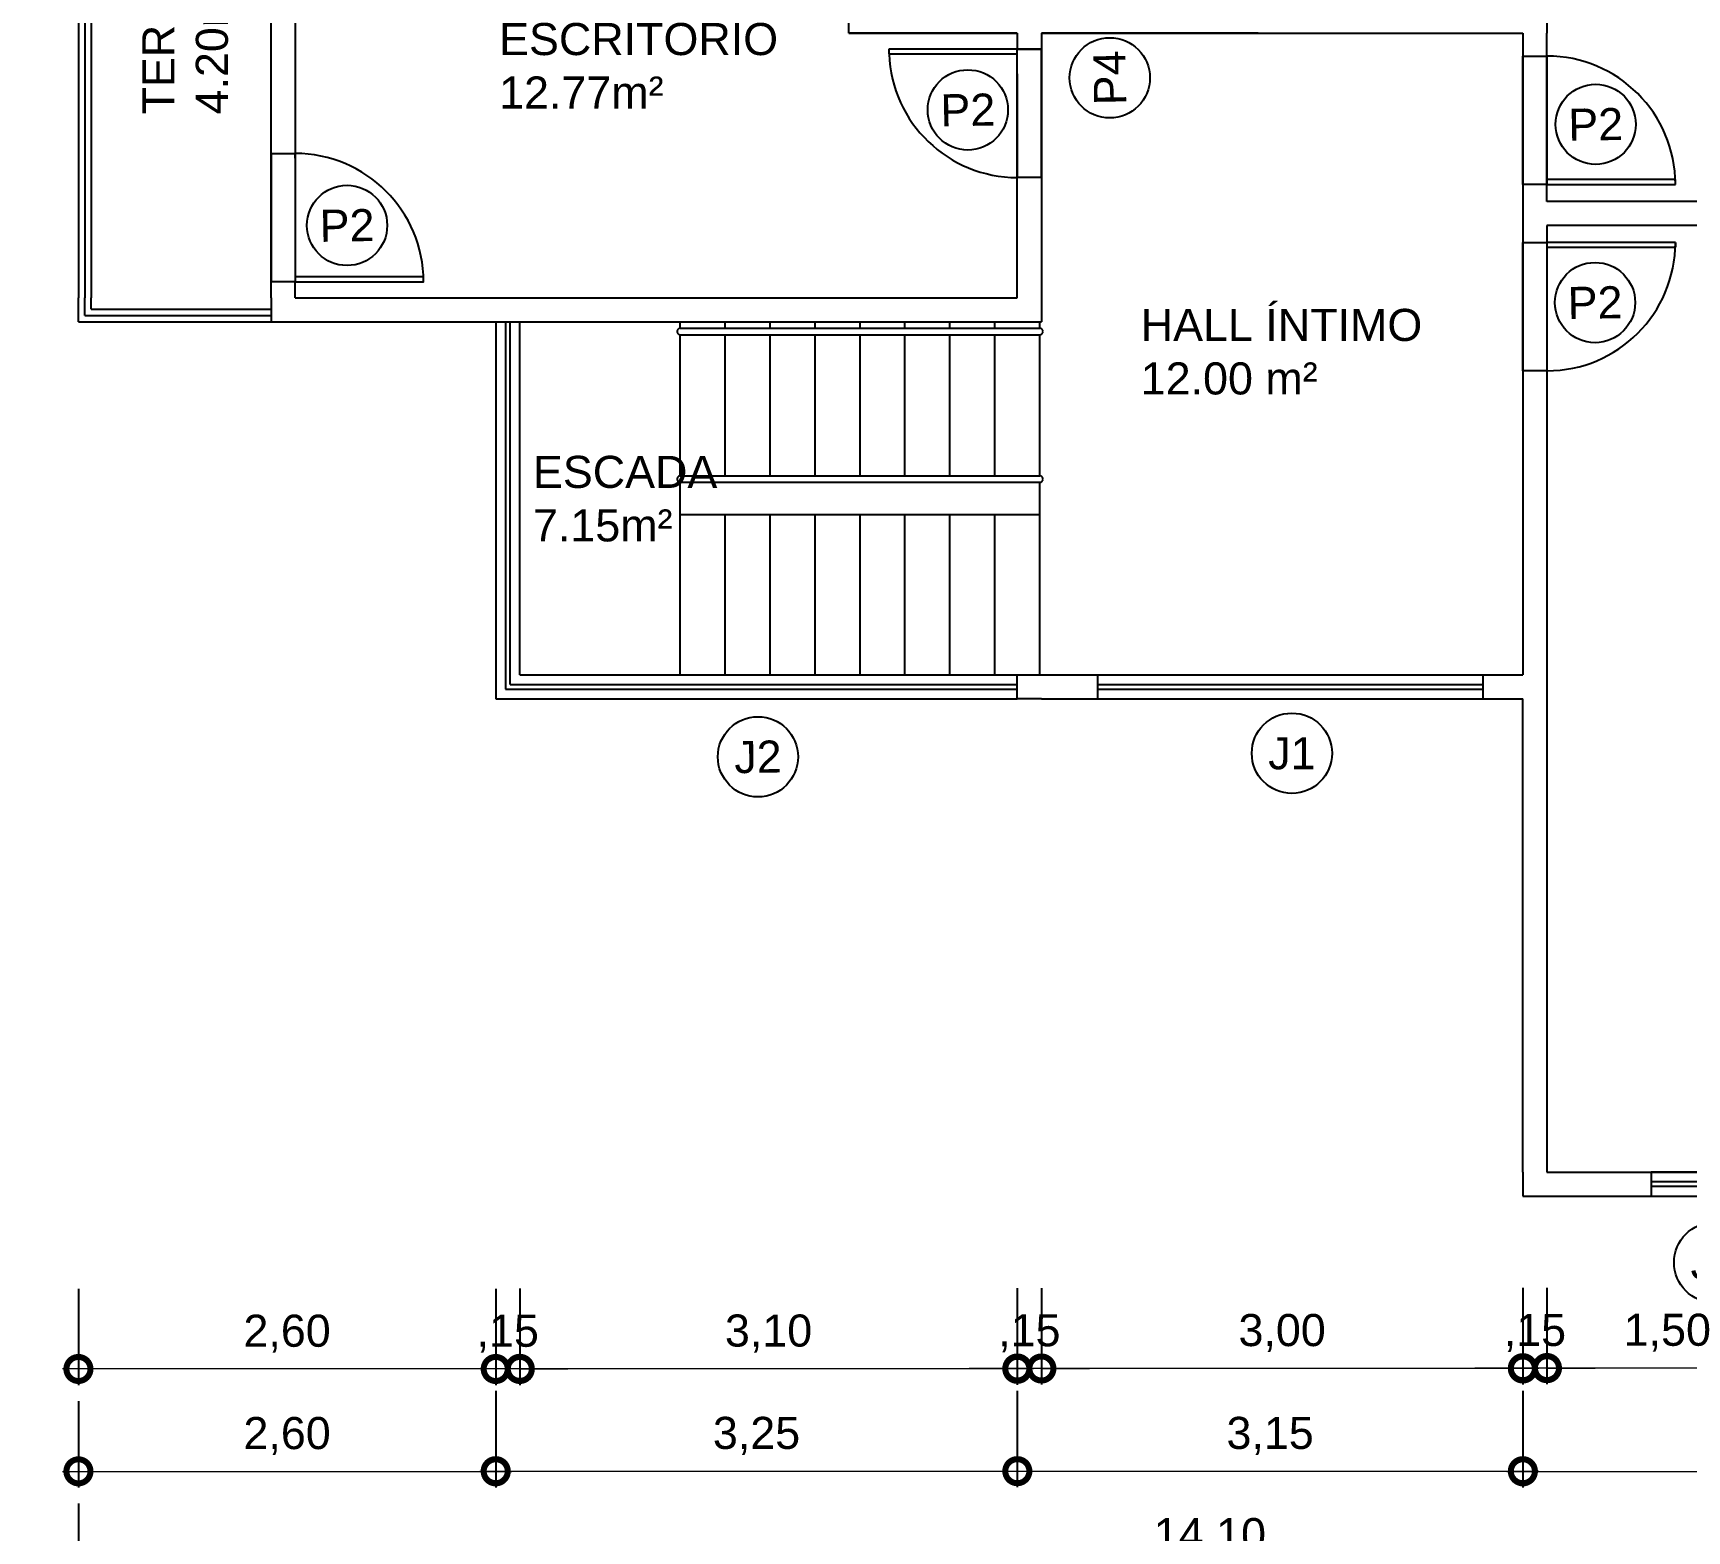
# Model space of a CAD drawing. Header units: metres. Extents: x -7 to 163, y 0 to 28.
# Drawn here: x 0.41 to 10.71, y 10.16 to 19.5 of the extents above; entities that cross this region are included whole.
import ezdxf
from ezdxf.enums import TextEntityAlignment as Align

# ---------------------------------------------------------------- set-up
doc = ezdxf.new("R2010")
doc.units = ezdxf.units.M
doc.header["$LTSCALE"] = 0.25
doc.linetypes.add('DASHDOT', pattern=[25.4, 12.7, -6.35, 0, -6.35])
for name, color, linetype in [('ARQ_ALV CT', 5, 'Continuous'), ('ARQ_ALV VS', 2, 'Continuous'), ('ARQ_EIXO', 1, 'DASHDOT'), ('ARQ_ESQ CT', 30, 'Continuous'), ('ARQ_ESQ VS', 2, 'Continuous'), ('ARQ_PISO', 1, 'Continuous'), ('ARQ_SIMB 01', 1, 'Continuous'), ('ARQ_TXT 01', 1, 'Continuous'), ('SIMB_02', 2, 'Continuous'), ('SIMB_TXT', 1, 'Continuous')]:
    doc.layers.add(name, color=color, linetype=linetype)
doc.layers.add('ARQ_COTA_AZUL', color=5, linetype='Continuous', lineweight=20, true_color=0x0000ff)
doc.styles.add('Annot_2.0mm', font='arial.ttf', dxfattribs={"height": 2})
doc.styles.add('cota', font='arial.ttf')
doc.styles.add('SIMB', font='arial.ttf')
doc.dimstyles.new('Info 01 - annot', dxfattribs={"dimtxt": 2, "dimasz": 3, "dimexe": 1, "dimexo": 1, "dimgap": 1, "dimtad": 1, "dimzin": 4, "dimtxsty": 'cota', "dimblk": 'DOTSMALL', "dimcen": 2, "dimdle": 1, "dimclrd": 256, "dimclre": 256, "dimclrt": 1, "dimazin": 2, "dimtfac": 0.09, "dimtix": 1, "dimtmove": 2, "dimatfit": 2, "dimfxl": 5, "dimfxlon": 1, "dimtolj": 1, "dimtzin": 4, "dimlwd": -1, "dimarcsym": 1})

# ---------------------------------------------------------------- blocks, each defined once
blk = doc.blocks.new('COD_ESQ')
at = {"layer": 'SIMB_02'}
blk.add_circle((0, 0), 2.5, dxfattribs=at)
at = {"layer": 'SIMB_TXT', "style": 'SIMB'}
blk.add_attdef('CDESQ', text='', height=2, dxfattribs=at).set_placement((0, 0), align=Align.MIDDLE_CENTER)
blk = doc.blocks.new('A$C154a2101')
blk.add_blockref('COD_ESQ', (2.5, 2.5)).add_auto_attribs({'CDESQ': 'P2'})
blk = doc.blocks.new('_DotSmall')
at = {"color": 0, "linetype": 'ByBlock', "const_width": 0.5}
blk.add_lwpolyline([(-0.0625, 0, 1), (0.0625, 0, 1)], format="xyb", close=True, dxfattribs=at)
blk = doc.blocks.new('*D45')
at = {"layer": 'ARQ_COTA_AZUL', "lineweight": -2, "transparency": 16777216}
for p, q in [((9.842, 11.677), (9.842, 11.077)), ((11.342, 11.677), (11.342, 11.077))]:
    blk.add_line(p, q, dxfattribs=at)
at = {"layer": 'ARQ_COTA_AZUL', "transparency": 16777216}
blk.add_line((11.442, 11.177), (9.742, 11.177), dxfattribs=at)
at = {"layer": 'ARQ_COTA_AZUL', "transparency": 16777216, "xscale": 0.3, "yscale": 0.3, "zscale": 0.3, "rotation": 180}
blk.add_blockref('_DotSmall', (9.842, 11.177), dxfattribs=at)
at = {"layer": 'ARQ_COTA_AZUL', "transparency": 16777216, "xscale": 0.3, "yscale": 0.3, "zscale": 0.3}
blk.add_blockref('_DotSmall', (11.342, 11.177), dxfattribs=at)
at = {"layer": 'ARQ_COTA_AZUL', "color": 1, "transparency": 16777216, "insert": (10.592, 11.397), "char_height": 0.2, "attachment_point": 5, "style": 'cota'}
blk.add_mtext('\\A1;1,50', dxfattribs=at)
blk = doc.blocks.new('*D46')
at = {"layer": 'ARQ_COTA_AZUL', "lineweight": -2, "transparency": 16777216}
for p, q in [((9.692, 11.676), (9.692, 11.076)), ((9.842, 11.676), (9.842, 11.076))]:
    blk.add_line(p, q, dxfattribs=at)
at = {"layer": 'ARQ_COTA_AZUL', "transparency": 16777216}
for p, q in [((9.692, 11.176), (9.392, 11.176)), ((9.842, 11.176), (9.692, 11.176)), ((9.842, 11.176), (10.142, 11.176))]:
    blk.add_line(p, q, dxfattribs=at)
at = {"layer": 'ARQ_COTA_AZUL', "transparency": 16777216, "xscale": 0.3, "yscale": 0.3, "zscale": 0.3}
blk.add_blockref('_DotSmall', (9.692, 11.176), dxfattribs=at)
at = {"layer": 'ARQ_COTA_AZUL', "transparency": 16777216, "xscale": 0.3, "yscale": 0.3, "zscale": 0.3, "rotation": 180}
blk.add_blockref('_DotSmall', (9.842, 11.176), dxfattribs=at)
at = {"layer": 'ARQ_COTA_AZUL', "color": 1, "transparency": 16777216, "insert": (9.767, 11.396), "char_height": 0.2, "attachment_point": 5, "style": 'cota'}
blk.add_mtext('\\A1;,15', dxfattribs=at)
blk = doc.blocks.new('*D47')
at = {"layer": 'ARQ_COTA_AZUL', "lineweight": -2, "transparency": 16777216}
for p, q in [((6.692, 11.674), (6.692, 11.074)), ((9.692, 11.674), (9.692, 11.074))]:
    blk.add_line(p, q, dxfattribs=at)
at = {"layer": 'ARQ_COTA_AZUL', "transparency": 16777216}
blk.add_line((9.792, 11.174), (6.592, 11.174), dxfattribs=at)
at = {"layer": 'ARQ_COTA_AZUL', "transparency": 16777216, "xscale": 0.3, "yscale": 0.3, "zscale": 0.3, "rotation": 180}
blk.add_blockref('_DotSmall', (6.692, 11.174), dxfattribs=at)
at = {"layer": 'ARQ_COTA_AZUL', "transparency": 16777216, "xscale": 0.3, "yscale": 0.3, "zscale": 0.3}
blk.add_blockref('_DotSmall', (9.692, 11.174), dxfattribs=at)
at = {"layer": 'ARQ_COTA_AZUL', "color": 1, "transparency": 16777216, "insert": (8.192, 11.395), "char_height": 0.2, "attachment_point": 5, "style": 'cota'}
blk.add_mtext('\\A1;3,00', dxfattribs=at)
blk = doc.blocks.new('*D48')
at = {"layer": 'ARQ_COTA_AZUL', "lineweight": -2, "transparency": 16777216}
for p, q in [((6.542, 11.674), (6.542, 11.074)), ((6.692, 11.674), (6.692, 11.074))]:
    blk.add_line(p, q, dxfattribs=at)
at = {"layer": 'ARQ_COTA_AZUL', "transparency": 16777216}
for p, q in [((6.542, 11.174), (6.242, 11.174)), ((6.692, 11.174), (6.542, 11.174)), ((6.692, 11.174), (6.992, 11.174))]:
    blk.add_line(p, q, dxfattribs=at)
at = {"layer": 'ARQ_COTA_AZUL', "transparency": 16777216, "xscale": 0.3, "yscale": 0.3, "zscale": 0.3}
blk.add_blockref('_DotSmall', (6.542, 11.174), dxfattribs=at)
at = {"layer": 'ARQ_COTA_AZUL', "transparency": 16777216, "xscale": 0.3, "yscale": 0.3, "zscale": 0.3, "rotation": 180}
blk.add_blockref('_DotSmall', (6.692, 11.174), dxfattribs=at)
at = {"layer": 'ARQ_COTA_AZUL', "color": 1, "transparency": 16777216, "insert": (6.617, 11.394), "char_height": 0.2, "attachment_point": 5, "style": 'cota'}
blk.add_mtext('\\A1;,15', dxfattribs=at)
blk = doc.blocks.new('*D49')
at = {"layer": 'ARQ_COTA_AZUL', "lineweight": -2, "transparency": 16777216}
for p, q in [((3.442, 11.672), (3.442, 11.072)), ((6.542, 11.672), (6.542, 11.072))]:
    blk.add_line(p, q, dxfattribs=at)
at = {"layer": 'ARQ_COTA_AZUL', "transparency": 16777216}
blk.add_line((6.642, 11.172), (3.342, 11.172), dxfattribs=at)
at = {"layer": 'ARQ_COTA_AZUL', "transparency": 16777216, "xscale": 0.3, "yscale": 0.3, "zscale": 0.3, "rotation": 180}
blk.add_blockref('_DotSmall', (3.442, 11.172), dxfattribs=at)
at = {"layer": 'ARQ_COTA_AZUL', "transparency": 16777216, "xscale": 0.3, "yscale": 0.3, "zscale": 0.3}
blk.add_blockref('_DotSmall', (6.542, 11.172), dxfattribs=at)
at = {"layer": 'ARQ_COTA_AZUL', "color": 1, "transparency": 16777216, "insert": (4.992, 11.392), "char_height": 0.2, "attachment_point": 5, "style": 'cota'}
blk.add_mtext('\\A1;3,10', dxfattribs=at)
blk = doc.blocks.new('*D50')
at = {"layer": 'ARQ_COTA_AZUL', "lineweight": -2, "transparency": 16777216}
for p, q in [((3.292, 11.671), (3.292, 11.071)), ((3.442, 11.671), (3.442, 11.071))]:
    blk.add_line(p, q, dxfattribs=at)
at = {"layer": 'ARQ_COTA_AZUL', "transparency": 16777216}
for p, q in [((3.292, 11.171), (2.992, 11.171)), ((3.442, 11.171), (3.292, 11.171)), ((3.442, 11.171), (3.742, 11.171))]:
    blk.add_line(p, q, dxfattribs=at)
at = {"layer": 'ARQ_COTA_AZUL', "transparency": 16777216, "xscale": 0.3, "yscale": 0.3, "zscale": 0.3}
blk.add_blockref('_DotSmall', (3.292, 11.171), dxfattribs=at)
at = {"layer": 'ARQ_COTA_AZUL', "transparency": 16777216, "xscale": 0.3, "yscale": 0.3, "zscale": 0.3, "rotation": 180}
blk.add_blockref('_DotSmall', (3.442, 11.171), dxfattribs=at)
at = {"layer": 'ARQ_COTA_AZUL', "color": 1, "transparency": 16777216, "insert": (3.367, 11.391), "char_height": 0.2, "attachment_point": 5, "style": 'cota'}
blk.add_mtext('\\A1;,15', dxfattribs=at)
blk = doc.blocks.new('*D51')
at = {"layer": 'ARQ_COTA_AZUL', "lineweight": -2, "transparency": 16777216}
for p, q in [((0.692, 11.671), (0.692, 11.071)), ((3.292, 11.671), (3.292, 11.071))]:
    blk.add_line(p, q, dxfattribs=at)
at = {"layer": 'ARQ_COTA_AZUL', "transparency": 16777216}
blk.add_line((3.392, 11.171), (0.592, 11.171), dxfattribs=at)
at = {"layer": 'ARQ_COTA_AZUL', "transparency": 16777216, "xscale": 0.3, "yscale": 0.3, "zscale": 0.3, "rotation": 180}
blk.add_blockref('_DotSmall', (0.692, 11.171), dxfattribs=at)
at = {"layer": 'ARQ_COTA_AZUL', "transparency": 16777216, "xscale": 0.3, "yscale": 0.3, "zscale": 0.3}
blk.add_blockref('_DotSmall', (3.292, 11.171), dxfattribs=at)
at = {"layer": 'ARQ_COTA_AZUL', "color": 1, "transparency": 16777216, "insert": (1.992, 11.391), "char_height": 0.2, "attachment_point": 5, "style": 'cota'}
blk.add_mtext('\\A1;2,60', dxfattribs=at)
blk = doc.blocks.new('*D52')
at = {"layer": 'ARQ_COTA_AZUL', "lineweight": -2, "transparency": 16777216}
for p, q in [((0.692, 10.971), (0.692, 10.433)), ((3.292, 10.971), (3.292, 10.433))]:
    blk.add_line(p, q, dxfattribs=at)
at = {"layer": 'ARQ_COTA_AZUL', "transparency": 16777216}
blk.add_line((0.592, 10.533), (3.392, 10.533), dxfattribs=at)
at = {"layer": 'ARQ_COTA_AZUL', "transparency": 16777216, "xscale": 0.3, "yscale": 0.3, "zscale": 0.3, "rotation": 180}
blk.add_blockref('_DotSmall', (0.692, 10.533), dxfattribs=at)
at = {"layer": 'ARQ_COTA_AZUL', "transparency": 16777216, "xscale": 0.3, "yscale": 0.3, "zscale": 0.3}
blk.add_blockref('_DotSmall', (3.292, 10.533), dxfattribs=at)
at = {"layer": 'ARQ_COTA_AZUL', "color": 1, "transparency": 16777216, "insert": (1.992, 10.753), "char_height": 0.2, "attachment_point": 5, "style": 'cota'}
blk.add_mtext('\\A1;2,60', dxfattribs=at)
blk = doc.blocks.new('*D53')
at = {"layer": 'ARQ_COTA_AZUL', "lineweight": -2, "transparency": 16777216}
for p, q in [((3.292, 11.034), (3.292, 10.434)), ((6.542, 11.034), (6.542, 10.434))]:
    blk.add_line(p, q, dxfattribs=at)
at = {"layer": 'ARQ_COTA_AZUL', "transparency": 16777216}
blk.add_line((3.192, 10.534), (6.642, 10.534), dxfattribs=at)
at = {"layer": 'ARQ_COTA_AZUL', "transparency": 16777216, "xscale": 0.3, "yscale": 0.3, "zscale": 0.3, "rotation": 180}
blk.add_blockref('_DotSmall', (3.292, 10.534), dxfattribs=at)
at = {"layer": 'ARQ_COTA_AZUL', "transparency": 16777216, "xscale": 0.3, "yscale": 0.3, "zscale": 0.3}
blk.add_blockref('_DotSmall', (6.542, 10.534), dxfattribs=at)
at = {"layer": 'ARQ_COTA_AZUL', "color": 1, "transparency": 16777216, "insert": (4.917, 10.754), "char_height": 0.2, "attachment_point": 5, "style": 'cota'}
blk.add_mtext('\\A1;3,25', dxfattribs=at)
blk = doc.blocks.new('*D54')
at = {"layer": 'ARQ_COTA_AZUL', "lineweight": -2, "transparency": 16777216}
for p, q in [((6.542, 11.034), (6.542, 10.434)), ((9.692, 11.034), (9.692, 10.434))]:
    blk.add_line(p, q, dxfattribs=at)
at = {"layer": 'ARQ_COTA_AZUL', "transparency": 16777216}
blk.add_line((6.442, 10.534), (9.792, 10.534), dxfattribs=at)
at = {"layer": 'ARQ_COTA_AZUL', "transparency": 16777216, "xscale": 0.3, "yscale": 0.3, "zscale": 0.3, "rotation": 180}
blk.add_blockref('_DotSmall', (6.542, 10.534), dxfattribs=at)
at = {"layer": 'ARQ_COTA_AZUL', "transparency": 16777216, "xscale": 0.3, "yscale": 0.3, "zscale": 0.3}
blk.add_blockref('_DotSmall', (9.692, 10.534), dxfattribs=at)
at = {"layer": 'ARQ_COTA_AZUL', "color": 1, "transparency": 16777216, "insert": (8.117, 10.754), "char_height": 0.2, "attachment_point": 5, "style": 'cota'}
blk.add_mtext('\\A1;3,15', dxfattribs=at)
blk = doc.blocks.new('*D55')
at = {"layer": 'ARQ_COTA_AZUL', "lineweight": -2, "transparency": 16777216}
for p, q in [((9.692, 11.033), (9.692, 10.433)), ((14.792, 11.033), (14.792, 10.433))]:
    blk.add_line(p, q, dxfattribs=at)
at = {"layer": 'ARQ_COTA_AZUL', "transparency": 16777216}
blk.add_line((9.592, 10.533), (14.892, 10.533), dxfattribs=at)
at = {"layer": 'ARQ_COTA_AZUL', "transparency": 16777216, "xscale": 0.3, "yscale": 0.3, "zscale": 0.3, "rotation": 180}
blk.add_blockref('_DotSmall', (9.692, 10.533), dxfattribs=at)
at = {"layer": 'ARQ_COTA_AZUL', "transparency": 16777216, "xscale": 0.3, "yscale": 0.3, "zscale": 0.3}
blk.add_blockref('_DotSmall', (14.792, 10.533), dxfattribs=at)
at = {"layer": 'ARQ_COTA_AZUL', "color": 1, "transparency": 16777216, "insert": (12.242, 10.753), "char_height": 0.2, "attachment_point": 5, "style": 'cota'}
blk.add_mtext('\\A1;5,10', dxfattribs=at)
blk = doc.blocks.new('*D56')
at = {"layer": 'ARQ_COTA_AZUL', "lineweight": -2, "transparency": 16777216}
for p, q in [((0.692, 10.333), (0.692, 9.803)), ((14.792, 10.333), (14.792, 9.803))]:
    blk.add_line(p, q, dxfattribs=at)
at = {"layer": 'ARQ_COTA_AZUL', "transparency": 16777216}
blk.add_line((0.592, 9.903), (14.892, 9.903), dxfattribs=at)
at = {"layer": 'ARQ_COTA_AZUL', "transparency": 16777216, "xscale": 0.3, "yscale": 0.3, "zscale": 0.3, "rotation": 180}
blk.add_blockref('_DotSmall', (0.692, 9.903), dxfattribs=at)
at = {"layer": 'ARQ_COTA_AZUL', "transparency": 16777216, "xscale": 0.3, "yscale": 0.3, "zscale": 0.3}
blk.add_blockref('_DotSmall', (14.792, 9.903), dxfattribs=at)
at = {"layer": 'ARQ_COTA_AZUL', "color": 1, "transparency": 16777216, "insert": (7.742, 10.123), "char_height": 0.2, "attachment_point": 5, "style": 'cota'}
blk.add_mtext('\\A1;14,10', dxfattribs=at)
blk = doc.blocks.new('*D57')
at = {"layer": 'ARQ_COTA_AZUL', "transparency": 16777216}
for p, q in [((-1.038, 12.398), (-1.038, 12.698)), ((-1.038, 12.248), (-1.038, 12.398)), ((-1.038, 12.248), (-1.038, 11.948))]:
    blk.add_line(p, q, dxfattribs=at)
at = {"layer": 'ARQ_COTA_AZUL', "lineweight": -2, "transparency": 16777216}
for p, q in [((-0.538, 12.398), (-1.138, 12.398)), ((-0.538, 12.248), (-1.138, 12.248))]:
    blk.add_line(p, q, dxfattribs=at)
at = {"layer": 'ARQ_COTA_AZUL', "transparency": 16777216, "xscale": 0.3, "yscale": 0.3, "zscale": 0.3}
for p, rotation in [((-1.038, 12.398), 270), ((-1.038, 12.248), 90)]:
    blk.add_blockref('_DotSmall', p, dxfattribs=dict(at, rotation=rotation))
at = {"layer": 'ARQ_COTA_AZUL', "color": 1, "transparency": 16777216, "insert": (-1.258, 12.323), "char_height": 0.2, "attachment_point": 5, "rotation": 90, "style": 'cota'}
blk.add_mtext('\\A1;,15', dxfattribs=at)
blk = doc.blocks.new('*D58')
at = {"layer": 'ARQ_COTA_AZUL', "transparency": 16777216}
blk.add_line((-1.038, 12.298), (-1.038, 15.448), dxfattribs=at)
at = {"layer": 'ARQ_COTA_AZUL', "lineweight": -2, "transparency": 16777216}
for p, q in [((-0.538, 15.348), (-1.138, 15.348)), ((-0.538, 12.398), (-1.138, 12.398))]:
    blk.add_line(p, q, dxfattribs=at)
at = {"layer": 'ARQ_COTA_AZUL', "transparency": 16777216, "xscale": 0.3, "yscale": 0.3, "zscale": 0.3}
for p, rotation in [((-1.038, 15.348), 90), ((-1.038, 12.398), 270)]:
    blk.add_blockref('_DotSmall', p, dxfattribs=dict(at, rotation=rotation))
at = {"layer": 'ARQ_COTA_AZUL', "color": 1, "transparency": 16777216, "insert": (-1.258, 13.873), "char_height": 0.2, "attachment_point": 5, "rotation": 90, "style": 'cota'}
blk.add_mtext('\\A1;2,95', dxfattribs=at)
blk = doc.blocks.new('*D59')
at = {"layer": 'ARQ_COTA_AZUL', "transparency": 16777216}
for p, q in [((-1.038, 15.498), (-1.038, 15.798)), ((-1.038, 15.348), (-1.038, 15.498)), ((-1.038, 15.348), (-1.038, 15.048))]:
    blk.add_line(p, q, dxfattribs=at)
at = {"layer": 'ARQ_COTA_AZUL', "lineweight": -2, "transparency": 16777216}
for p, q in [((-0.538, 15.498), (-1.138, 15.498)), ((-0.538, 15.348), (-1.138, 15.348))]:
    blk.add_line(p, q, dxfattribs=at)
at = {"layer": 'ARQ_COTA_AZUL', "transparency": 16777216, "xscale": 0.3, "yscale": 0.3, "zscale": 0.3}
for p, rotation in [((-1.038, 15.498), 270), ((-1.038, 15.348), 90)]:
    blk.add_blockref('_DotSmall', p, dxfattribs=dict(at, rotation=rotation))
at = {"layer": 'ARQ_COTA_AZUL', "color": 1, "transparency": 16777216, "insert": (-1.258, 15.423), "char_height": 0.2, "attachment_point": 5, "rotation": 90, "style": 'cota'}
blk.add_mtext('\\A1;,15', dxfattribs=at)
blk = doc.blocks.new('*D60')
at = {"layer": 'ARQ_COTA_AZUL', "transparency": 16777216}
blk.add_line((-1.038, 15.398), (-1.038, 17.798), dxfattribs=at)
at = {"layer": 'ARQ_COTA_AZUL', "lineweight": -2, "transparency": 16777216}
for p, q in [((-0.538, 17.698), (-1.138, 17.698)), ((-0.538, 15.498), (-1.138, 15.498))]:
    blk.add_line(p, q, dxfattribs=at)
at = {"layer": 'ARQ_COTA_AZUL', "transparency": 16777216, "xscale": 0.3, "yscale": 0.3, "zscale": 0.3}
for p, rotation in [((-1.038, 17.698), 90), ((-1.038, 15.498), 270)]:
    blk.add_blockref('_DotSmall', p, dxfattribs=dict(at, rotation=rotation))
at = {"layer": 'ARQ_COTA_AZUL', "color": 1, "transparency": 16777216, "insert": (-1.258, 16.598), "char_height": 0.2, "attachment_point": 5, "rotation": 90, "style": 'cota'}
blk.add_mtext('\\A1;2,20', dxfattribs=at)
blk = doc.blocks.new('*D61')
at = {"layer": 'ARQ_COTA_AZUL', "transparency": 16777216}
for p, q in [((-1.038, 17.848), (-1.038, 18.148)), ((-1.038, 17.848), (-1.038, 17.698)), ((-1.038, 17.698), (-1.038, 17.398))]:
    blk.add_line(p, q, dxfattribs=at)
at = {"layer": 'ARQ_COTA_AZUL', "lineweight": -2, "transparency": 16777216}
for p, q in [((-0.538, 17.848), (-1.138, 17.848)), ((-0.538, 17.698), (-1.138, 17.698))]:
    blk.add_line(p, q, dxfattribs=at)
at = {"layer": 'ARQ_COTA_AZUL', "transparency": 16777216, "xscale": 0.3, "yscale": 0.3, "zscale": 0.3}
for p, rotation in [((-1.038, 17.848), 270), ((-1.038, 17.698), 90)]:
    blk.add_blockref('_DotSmall', p, dxfattribs=dict(at, rotation=rotation))
at = {"layer": 'ARQ_COTA_AZUL', "color": 1, "transparency": 16777216, "insert": (-1.258, 17.773), "char_height": 0.2, "attachment_point": 5, "rotation": 90, "style": 'cota'}
blk.add_mtext('\\A1;,15', dxfattribs=at)
blk = doc.blocks.new('*D62')
at = {"layer": 'ARQ_COTA_AZUL', "transparency": 16777216}
blk.add_line((-1.05, 17.748), (-1.05, 19.598), dxfattribs=at)
at = {"layer": 'ARQ_COTA_AZUL', "lineweight": -2, "transparency": 16777216}
for p, q in [((-0.55, 19.498), (-1.15, 19.498)), ((-0.55, 17.848), (-1.15, 17.848))]:
    blk.add_line(p, q, dxfattribs=at)
at = {"layer": 'ARQ_COTA_AZUL', "transparency": 16777216, "xscale": 0.3, "yscale": 0.3, "zscale": 0.3}
for p, rotation in [((-1.05, 19.498), 90), ((-1.05, 17.848), 270)]:
    blk.add_blockref('_DotSmall', p, dxfattribs=dict(at, rotation=rotation))
at = {"layer": 'ARQ_COTA_AZUL', "color": 1, "transparency": 16777216, "insert": (-1.27, 18.673), "char_height": 0.2, "attachment_point": 5, "rotation": 90, "style": 'cota'}
blk.add_mtext('\\A1;1,65', dxfattribs=at)
blk = doc.blocks.new('*D63')
at = {"layer": 'ARQ_COTA_AZUL', "transparency": 16777216}
for p, q in [((-1.038, 19.648), (-1.038, 19.948)), ((-1.038, 19.498), (-1.038, 19.648)), ((-1.038, 19.498), (-1.038, 19.198))]:
    blk.add_line(p, q, dxfattribs=at)
at = {"layer": 'ARQ_COTA_AZUL', "lineweight": -2, "transparency": 16777216}
for p, q in [((-0.538, 19.648), (-1.138, 19.648)), ((-0.538, 19.498), (-1.138, 19.498))]:
    blk.add_line(p, q, dxfattribs=at)
at = {"layer": 'ARQ_COTA_AZUL', "transparency": 16777216, "xscale": 0.3, "yscale": 0.3, "zscale": 0.3}
for p, rotation in [((-1.038, 19.648), 270), ((-1.038, 19.498), 90)]:
    blk.add_blockref('_DotSmall', p, dxfattribs=dict(at, rotation=rotation))
at = {"layer": 'ARQ_COTA_AZUL', "color": 1, "transparency": 16777216, "insert": (-1.258, 19.573), "char_height": 0.2, "attachment_point": 5, "rotation": 90, "style": 'cota'}
blk.add_mtext('\\A1;,15', dxfattribs=at)

msp = doc.modelspace()

# ---------------------------------------------------------------- linework, layer by layer
at = {"layer": 'ARQ_ALV CT'}
for p, q in [((0.692, 21.048), (0.692, 17.848)), ((0.732, 21.048), (0.732, 17.848)), ((0.772, 21.048), (0.772, 17.848)), ((1.892, 18.748), (1.892, 21.048)), ((2.042, 21.048), (2.042, 18.748)), ((5.492, 19.498), (5.492, 21.048)), ((9.842, 21.048), (9.842, 19.498)), ((5.642, 19.498), (5.492, 19.498)), ((5.492, 19.498), (6.542, 19.498)), ((6.542, 19.498), (5.642, 19.498)), ((6.542, 19.498), (6.542, 19.398)), ((8.042, 19.498), (6.692, 19.498)), ((6.692, 19.498), (8.192, 19.498)), ((6.692, 19.498), (6.692, 19.398)), ((8.192, 19.498), (9.692, 19.498)), ((9.692, 19.498), (9.692, 18.448)), ((9.842, 18.448), (9.842, 19.498)), ((6.542, 19.245), (6.542, 19.398)), ((6.692, 19.398), (6.542, 19.398)), ((6.692, 19.245), (6.692, 19.398)), ((6.542, 19.245), (6.542, 18.598)), ((6.692, 18.598), (6.692, 19.245)), ((1.892, 18.748), (1.892, 17.948)), ((1.892, 18.748), (2.042, 18.748)), ((2.042, 18.748), (2.042, 17.948)), ((6.692, 18.598), (6.542, 18.598)), ((6.542, 17.848), (6.542, 18.598)), ((6.692, 18.598), (6.692, 17.848)), ((9.692, 18.448), (9.692, 18.298)), ((13.342, 18.448), (9.842, 18.448)), ((9.692, 18.298), (9.692, 15.498)), ((11.342, 18.298), (9.842, 18.298)), ((9.842, 18.298), (9.842, 12.398)), ((1.892, 17.848), (1.892, 17.948)), ((2.042, 17.948), (1.892, 17.948)), ((2.042, 17.848), (2.042, 17.948)), ((0.692, 17.698), (0.692, 17.848)), ((0.732, 17.738), (0.732, 17.848)), ((0.772, 17.778), (0.772, 17.848)), ((1.892, 17.848), (1.892, 17.698)), ((2.042, 17.848), (6.542, 17.848)), ((2.042, 17.848), (3.442, 17.848)), ((3.442, 17.848), (3.442, 17.848)), ((3.442, 17.848), (6.542, 17.848)), ((6.692, 17.848), (6.692, 17.698)), ((0.732, 17.738), (1.892, 17.738)), ((0.772, 17.778), (1.892, 17.778)), ((0.692, 17.698), (3.292, 17.698)), ((0.692, 17.698), (3.292, 17.698)), ((3.442, 17.698), (6.692, 17.698)), ((6.542, 17.698), (6.692, 17.698)), ((6.542, 15.498), (6.706, 15.498)), ((6.706, 15.498), (7.042, 15.498)), ((9.442, 15.498), (9.692, 15.498)), ((6.692, 15.348), (6.542, 15.348)), ((6.692, 15.348), (7.042, 15.348)), ((9.442, 15.348), (9.692, 15.348)), ((9.692, 12.398), (9.692, 15.348)), ((9.692, 12.398), (9.692, 12.248)), ((9.842, 12.398), (13.342, 12.398)), ((9.692, 12.248), (10.492, 12.248))]:
    msp.add_line(p, q, dxfattribs=at)
at = {"layer": 'ARQ_ALV VS'}
for p, q in [((3.292, 17.698), (3.292, 15.348)), ((3.292, 17.698), (3.442, 17.698)), ((3.442, 15.498), (3.442, 17.698)), ((3.442, 15.498), (6.542, 15.498)), ((6.542, 15.348), (6.542, 15.498)), ((7.042, 15.498), (9.442, 15.498)), ((7.042, 15.498), (7.042, 15.348)), ((9.442, 15.498), (9.442, 15.348)), ((3.292, 15.348), (3.442, 15.348)), ((3.442, 15.348), (6.542, 15.348)), ((7.042, 15.348), (9.442, 15.348))]:
    msp.add_line(p, q, dxfattribs=at)
at = {"layer": 'ARQ_EIXO'}
for p, q in [((4.442, 17.658), (6.682, 17.658)), ((4.442, 17.618), (6.682, 17.618)), ((4.442, 16.738), (6.682, 16.738)), ((4.442, 16.698), (6.682, 16.698))]:
    msp.add_line(p, q, dxfattribs=at)
for centre, start, end in [((4.442, 17.638), 90, 270), ((6.682, 17.638), 270, 90), ((4.442, 16.718), 90, 270), ((6.682, 16.718), 270, 90)]:
    msp.add_arc(centre, 0.02, start, end, dxfattribs=at)
at = {"layer": 'ARQ_ESQ CT'}
for p, q in [((8.042, 19.498), (8.042, 19.498)), ((6.542, 19.398), (5.742, 19.398)), ((5.742, 19.398), (5.742, 19.368)), ((5.742, 19.368), (6.542, 19.368)), ((10.642, 18.585), (9.842, 18.585)), ((9.842, 18.555), (10.642, 18.555)), ((10.642, 18.193), (9.842, 18.193)), ((9.842, 18.163), (10.642, 18.163)), ((10.642, 18.193), (10.642, 18.163)), ((3.352, 17.698), (3.352, 15.408)), ((3.382, 15.438), (3.382, 17.698)), ((3.352, 15.408), (6.542, 15.408)), ((3.382, 15.438), (6.542, 15.438)), ((7.042, 15.438), (9.442, 15.438)), ((7.042, 15.408), (9.442, 15.408)), ((11.342, 12.338), (10.492, 12.338)), ((11.342, 12.308), (10.492, 12.308))]:
    msp.add_line(p, q, dxfattribs=at)
msp.add_lwpolyline([(2.042, 17.978), (2.042, 17.948), (2.842, 17.948), (2.842, 17.978)], close=True, dxfattribs=at)
at = {"layer": 'ARQ_ESQ VS'}
for p, q in [((11.342, 12.398), (10.492, 12.398)), ((10.492, 12.398), (10.492, 12.248)), ((10.492, 12.248), (11.342, 12.248))]:
    msp.add_line(p, q, dxfattribs=at)
at = {"layer": 'ARQ_PISO'}
for p, q in [((6.542, 18.598), (6.542, 19.398)), ((6.542, 19.398), (6.692, 19.398)), ((6.692, 19.398), (6.692, 18.598)), ((9.692, 18.555), (9.692, 19.355)), ((9.692, 19.355), (9.842, 19.355)), ((9.842, 19.355), (9.842, 18.555)), ((1.892, 17.948), (1.892, 18.748)), ((2.042, 18.718), (2.042, 17.948)), ((9.842, 18.555), (9.692, 18.555)), ((10.642, 18.555), (10.642, 18.585)), ((9.692, 17.393), (9.692, 18.193)), ((9.692, 18.193), (9.842, 18.193)), ((9.842, 18.193), (9.842, 17.393)), ((4.442, 17.658), (4.442, 17.698)), ((4.722, 17.658), (4.722, 17.698)), ((5.002, 17.658), (5.002, 17.698)), ((5.282, 17.658), (5.282, 17.698)), ((5.562, 17.658), (5.562, 17.698)), ((5.842, 17.658), (5.842, 17.698)), ((6.122, 17.658), (6.122, 17.698)), ((6.402, 17.658), (6.402, 17.698)), ((6.682, 17.658), (6.682, 17.698)), ((4.442, 16.738), (4.442, 17.618)), ((4.722, 16.738), (4.722, 17.618)), ((5.002, 16.738), (5.002, 17.618)), ((5.282, 16.738), (5.282, 17.618)), ((5.562, 16.738), (5.562, 17.618)), ((5.842, 16.738), (5.842, 17.618)), ((6.122, 16.738), (6.122, 17.618)), ((6.402, 16.738), (6.402, 17.618)), ((6.682, 16.738), (6.682, 17.618)), ((9.842, 17.393), (9.692, 17.393)), ((4.442, 15.498), (4.442, 16.698)), ((6.682, 15.498), (6.682, 16.698)), ((4.442, 16.498), (6.682, 16.498)), ((4.722, 15.498), (4.722, 16.498)), ((5.002, 15.498), (5.002, 16.498)), ((5.282, 15.498), (5.282, 16.498)), ((5.562, 15.498), (5.562, 16.498)), ((5.842, 15.498), (5.842, 16.498)), ((6.122, 15.498), (6.122, 16.498)), ((6.402, 15.498), (6.402, 16.498))]:
    msp.add_line(p, q, dxfattribs=at)
for centre, start, end in [((6.542, 19.398), 182.1491, 270), ((9.842, 18.555), 0, 90), ((2.042, 17.948), 0, 90), ((9.842, 18.193), 270, 0)]:
    msp.add_arc(centre, 0.8, start, end, dxfattribs=at)
at = {"layer": 'ARQ_SIMB 01'}
msp.add_line((2.042, 18.718), (2.042, 18.748), dxfattribs=at)

# ---------------------------------------------------------------- block references
at = {"layer": 'ARQ_ESQ VS', "xscale": 0.1, "yscale": 0.1, "zscale": 0.1}
for p, rotation, values in [((7.118, 19.219), 91, {'CDESQ': 'P4'}), ((4.926, 14.987), 1, {'CDESQ': 'J2'}), ((10.884, 11.835), 1, {'CDESQ': 'J5'})]:
    msp.add_blockref('COD_ESQ', p, dxfattribs=dict(at, rotation=rotation)).add_auto_attribs(values)
at = {"layer": 'ARQ_ESQ VS', "xscale": 0.1, "yscale": 0.1, "zscale": 0.1, "rotation": 1}
for p in [(5.988, 18.765), (9.9, 18.675), (2.12, 18.045), (9.896, 17.564)]:
    msp.add_blockref('A$C154a2101', p, dxfattribs=at)
at = {"layer": 'ARQ_ESQ VS', "xscale": 0.1, "yscale": 0.1, "zscale": 0.1}
msp.add_blockref('COD_ESQ', (8.253, 15.009), dxfattribs=at).add_auto_attribs({'CDESQ': 'J1'})

# ---------------------------------------------------------------- texts
at = {"layer": 'ARQ_TXT 01', "insert": (1.09, 18.991), "char_height": 0.2, "width": 0.2882, "attachment_point": 1, "rotation": 90, "style": 'Annot_2.0mm'}
msp.add_mtext('TERRACO\\P4.20m²', dxfattribs=at)
at = {"layer": 'ARQ_TXT 01', "char_height": 0.2, "attachment_point": 1, "style": 'Annot_2.0mm'}
for s, insert, width in [('ESCRITORIO\\P12.77m²', (3.313, 19.561), 0.11799), ('HALL ÍNTIMO 12.00 m²', (7.311, 17.779), 1.99654), ('ESCADA ^I7.15m²', (3.524, 16.863), 0.69189)]:
    msp.add_mtext(s, dxfattribs=dict(at, insert=insert, width=width))

# ---------------------------------------------------------------- dimensions: what is measured, and where the dimension line sits
at = {"layer": 'ARQ_COTA_AZUL'}
for base, p1, p2, picture, middle in [((-1.038, 19.648), (8.368, 19.498), (8.368, 19.648), '*D63', (-1.258, 19.573)), ((-1.05, 19.498), (8.368, 17.848), (8.368, 19.498), '*D62', (-1.27, 18.673)), ((-1.038, 17.698), (3.868, 17.848), (3.868, 17.698), '*D61', (-1.258, 17.773)), ((-1.038, 17.698), (5.268, 15.498), (5.268, 17.698), '*D60', (-1.258, 16.598)), ((-1.038, 15.498), (11.518, 15.348), (11.518, 15.498), '*D59', (-1.258, 15.423)), ((-1.038, 15.348), (11.668, 12.398), (11.668, 15.348), '*D58', (-1.258, 13.873)), ((-1.038, 12.398), (11.518, 12.248), (11.518, 12.398), '*D57', (-1.258, 12.323))]:
    dim = msp.add_linear_dim(base=base, p1=p1, p2=p2, angle=90, dimstyle='Info 01 - annot', dxfattribs=at)
    dim.commit()
    dim.dimension.update_dxf_attribs({"geometry": picture, "text_midpoint": middle})
for base, p1, p2, picture, middle in [((3.442, 11.172), (6.542, 17.848), (3.442, 17.848), '*D49', (4.992, 11.392)), ((0.692, 11.171), (3.292, 17.698), (0.692, 17.698), '*D51', (1.992, 11.391)), ((6.542, 11.174), (6.692, 17.698), (6.542, 17.698), '*D48', (6.617, 11.394)), ((9.842, 11.177), (11.342, 16.798), (9.842, 16.798), '*D45', (10.592, 11.397)), ((3.292, 11.171), (3.442, 15.498), (3.292, 15.498), '*D50', (3.367, 11.391)), ((6.692, 11.174), (9.692, 15.498), (6.692, 15.498), '*D47', (8.192, 11.395)), ((6.542, 10.534), (3.292, 15.348), (6.542, 15.348), '*D53', (4.917, 10.754)), ((9.692, 10.534), (6.542, 15.348), (9.692, 15.348), '*D54', (8.117, 10.754)), ((9.692, 11.176), (9.842, 12.398), (9.692, 12.398), '*D46', (9.767, 11.396)), ((14.792, 10.533), (9.692, 12.248), (14.792, 12.248), '*D55', (12.242, 10.753)), ((3.292, 10.533), (0.692, 11.071), (3.292, 11.071), '*D52', (1.992, 10.753)), ((14.792, 9.903), (0.692, 10.433), (14.792, 10.433), '*D56', (7.742, 10.123))]:
    dim = msp.add_linear_dim(base=base, p1=p1, p2=p2, dimstyle='Info 01 - annot', dxfattribs=at)
    dim.commit()
    dim.dimension.update_dxf_attribs({"geometry": picture, "text_midpoint": middle})

doc.saveas('drawing.dxf')
